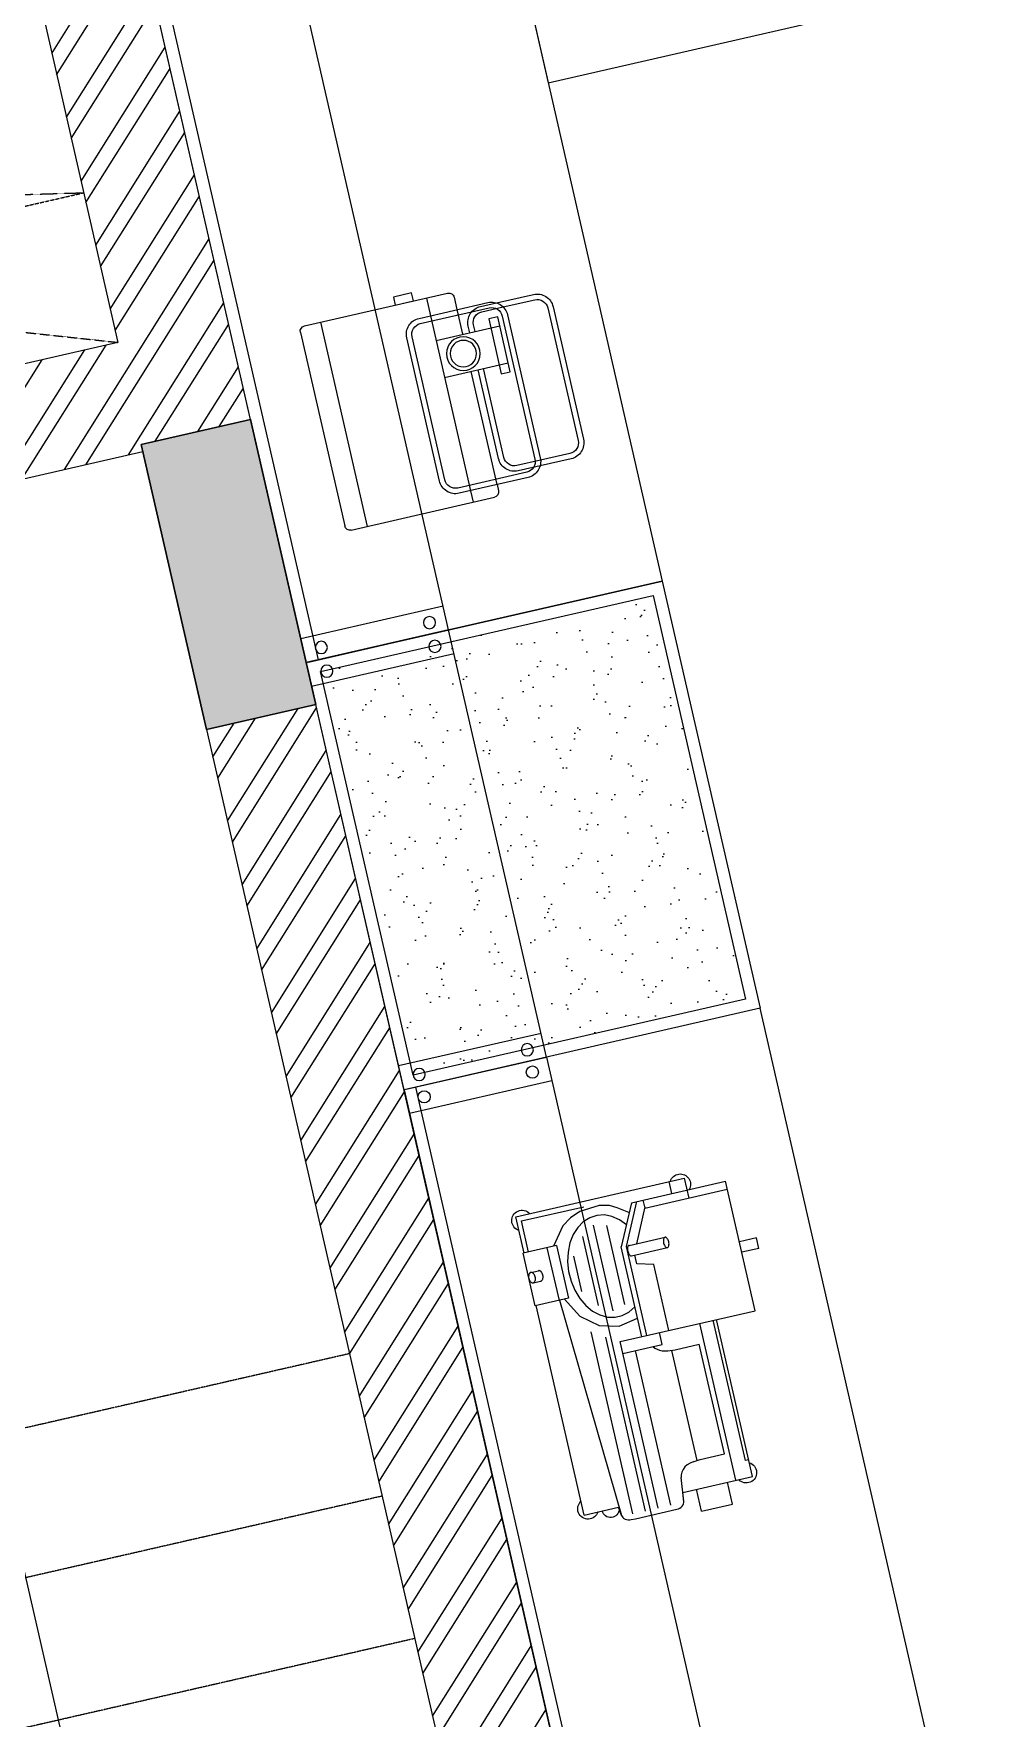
# Model space of a CAD drawing. Header units: millimetres. Extents: x 1667 to 847943, y 724 to 1832625.
# Drawn here: x 658379 to 660357, y 717530 to 720988 of the extents above; entities that cross this region are included whole.
import ezdxf

# ---------------------------------------------------------------- set-up
doc = ezdxf.new("R2010")
doc.units = ezdxf.units.MM
for name, pattern in [('2026-02-28_GF-SF BWP SET_MAIN BLOCK_SASANGIR RESORT$0$ACAD_ISO02W100', [15, 12, -3]), ('2026-02-28_GF-SF BWP SET_MAIN BLOCK_SASANGIR RESORT$0$DASHED', [0.75, 0.5, -0.25]), ('ACAD_ISO02W100', [15, 12, -3]), ('CENTER', [2, 1.25, -0.25, 0.25, -0.25]), ('DASHED', [19.05, 12.7, -6.35])]:
    doc.linetypes.add(name, pattern=pattern)
for name, color, linetype, lineweight in [('2026-02-28_GF-SF BWP SET_MAIN BLOCK_SASANGIR RESORT$0$BRICK WALL_MOFA', 20, 'Continuous', 25), ('2026-02-28_GF-SF BWP SET_MAIN BLOCK_SASANGIR RESORT$0$CONCRETE_MOFA', 230, 'Continuous', 30), ('2026-02-28_GF-SF BWP SET_MAIN BLOCK_SASANGIR RESORT$0$HATCH LIGHT_MOFA', 253, 'Continuous', 0), ('2026-02-28_GF-SF BWP SET_MAIN BLOCK_SASANGIR RESORT$0$HATCH_LIGHT_MOFA', 251, 'Continuous', 5), ('2026-02-28_GF-SF BWP SET_MAIN BLOCK_SASANGIR RESORT$0$OVERHEAD LINES_MOFA', 252, '2026-02-28_GF-SF BWP SET_MAIN BLOCK_SASANGIR RESORT$0$ACAD_ISO02W100', 5), ('2026-02-28_GF-SF BWP SET_MAIN BLOCK_SASANGIR RESORT$0$STAIRS_MOFA', 1, 'Continuous', 13), ('DIMENSION_MOFA', 66, 'CENTER', 15), ('GH - KIT - PLAN', 32, 'Continuous', 0), ('GH - KIT EQUIP.', 2, 'Continuous', 9), ('OVERHEAD LINES_MOFA', 252, 'ACAD_ISO02W100', 5), ('STAIRS_MOFA', 1, 'Continuous', 13)]:
    doc.layers.add(name, color=color, linetype=linetype, lineweight=lineweight)
doc.layers.add('HATCH_LIGHT_MOFA', color=7, linetype='Continuous', lineweight=5, true_color=0x5b5b5b)
doc.styles.add('2026-02-28_GF-SF BWP SET_MAIN BLOCK_SASANGIR RESORT$0$Standard', font='arial.ttf')
doc.styles.add('arial', font='arial.ttf')
doc.dimstyles.new('2026-02-28_GF-SF BWP SET_MAIN BLOCK_SASANGIR RESORT$0$DIM 1-100 1', dxfattribs={"dimtxt": 200, "dimasz": 100, "dimexe": 50, "dimexo": 50, "dimgap": 25, "dimtad": 1, "dimdec": 0, "dimrnd": 5, "dimzin": 0, "dimdsep": 46, "dimtxsty": '2026-02-28_GF-SF BWP SET_MAIN BLOCK_SASANGIR RESORT$0$Standard', "dimblk": '2026-02-28_GF-SF BWP SET_MAIN BLOCK_SASANGIR RESORT$0$_ArchTick', "dimcen": 100, "dimdle": 100, "dimclrd": 256, "dimclre": 256, "dimclrt": 256, "dimadec": 0, "dimazin": 0, "dimtfac": 1, "dimtdec": 0, "dimtix": 1, "dimtofl": 0, "dimtmove": 1, "dimatfit": 3, "dimldrblk": '2026-02-28_GF-SF BWP SET_MAIN BLOCK_SASANGIR RESORT$0$_Open90', "dimfxl": 100, "dimtolj": 1, "dimtzin": 0, "dimlwd": -1, "dimlwe": -1, "dimarcsym": 0})
doc.dimstyles.new('DIM 1-100 1', dxfattribs={"dimtxt": 200, "dimasz": 100, "dimexe": 150, "dimexo": 50, "dimgap": 50, "dimtad": 1, "dimdec": 1, "dimrnd": 5, "dimzin": 0, "dimdsep": 46, "dimtxsty": 'arial', "dimblk": 'ARCHTICK', "dimcen": 100, "dimdle": 150, "dimclrd": 256, "dimclre": 256, "dimclrt": 256, "dimadec": 0, "dimazin": 0, "dimtfac": 1, "dimtdec": 1, "dimtix": 1, "dimtofl": 0, "dimtmove": 1, "dimatfit": 3, "dimldrblk": 'OPEN90', "dimfxl": 100, "dimtolj": 1, "dimtzin": 0, "dimlwd": -1, "dimlwe": -1, "dimarcsym": 0})
pattern_1 = [(45, (141873.28, -3193.15), (-67.35192, 67.35192), []), (45, (141918.18, -3193.15), (-67.35192, 67.35192), [])]

# ---------------------------------------------------------------- blocks, each defined once
blk = doc.blocks.new('_ArchTick')
at = {"color": 0, "linetype": 'ByBlock', "const_width": 0.15}
blk.add_lwpolyline([(-0.5, -0.5), (0.5, 0.5)], dxfattribs=at)
blk = doc.blocks.new('_Open90')
at = {"color": 0, "linetype": 'ByBlock', "lineweight": -2}
for p, q in [((-0.5, 0.5), (0, 0)), ((0, 0), (-1, 0)), ((0, 0), (-0.5, -0.5))]:
    blk.add_line(p, q, dxfattribs=at)
blk = doc.blocks.new('*U782')
at = {"layer": 'GH - KIT EQUIP.', "lineweight": 15}
for p, q in [((1799.6, 0), (0, 0)), ((0, -300), (0, 0)), ((50, -300), (50, 0)), ((1749.6, -300), (1749.6, 0)), ((1799.6, -300), (1799.6, 0)), ((0, -4.6), (0, -300)), ((1799.6, -4.6), (1799.6, -300)), ((1799.6, -300), (0, -300))]:
    blk.add_line(p, q, dxfattribs=at)
for centre in [(26.5, -37.2), (1776.1, -37.2), (26.5, -265), (1776.1, -265)]:
    blk.add_circle(centre, 12.5, dxfattribs=at)
blk = doc.blocks.new('MEAT MINCER')
at = {"layer": 'GH - KIT - PLAN', "color": 177, "lineweight": 15, "true_color": 0x293189}
for p, q in [((-347.5, 352.5), (-347.5, 82.5)), ((-337.5, 362.5), (27.5, 362.5)), ((37.5, 352.5), (37.5, 82.5)), ((-347.5, 322.5), (37.5, 322.5)), ((-347.5, 122.5), (-314.1, 122.5)), ((-314.1, 122.5), (15.9, 122.5)), ((-267.6, 122.5), (-267.6, 2.5)), ((-197.6, 122.5), (-197.6, 2.5)), ((15.9, 122.5), (37.5, 122.5)), ((-337.5, 72.5), (-314.1, 72.5)), ((-314.1, 72.5), (-267.6, 72.5)), ((15.9, 72.5), (-197.6, 72.5)), ((15.9, 72.5), (27.5, 72.5))]:
    blk.add_line(p, q, dxfattribs=at)
for points in [[(-347.5, 147.1), (-362.7, 147.1), (-362.7, 181.2), (-347.5, 181.2)], [(-284.4, 19.3), (-181.1, 19.3), (-181.1, 2.5), (-284.4, 2.5)]]:
    blk.add_lwpolyline(points, close=True, dxfattribs=at)
for points in [[(-14.1, 174.1), (-284.1, 174.1, 0.414214), (-314.1, 144.1), (-314.1, 14.1, 0.414214), (-284.1, -15.9), (-14.1, -15.9, 0.414214), (15.9, 14.1), (15.9, 144.1, 0.414214)], [(-14.1, 164.1), (-284.1, 164.1, 0.414214), (-304.1, 144.1), (-304.1, 14.1, 0.414214), (-284.1, -5.9), (-14.1, -5.9, 0.414214), (5.9, 14.1), (5.9, 144.1, 0.414214)]]:
    blk.add_lwpolyline(points, format="xyb", close=True, dxfattribs=at)
for points in [[(-267.6, 59.1), (-280, 59.1, 0.414214), (-310, 29.1), (-310, -1.1)], [(-267.6, 49.1), (-280, 49.1, 0.414214), (-300, 29.1), (-300, -11.3)], [(0, -12.3), (0, 29.1, 0.414214), (-30, 59.1), (-197.6, 59.1)], [(-10, -15.6), (-10, 29.1, 0.414214), (-30, 49.1), (-197.6, 49.1)], [(-310, -1.1), (-310, -70.9, 0.414214), (-280, -100.9), (-30, -100.9, 0.414214), (0, -70.9), (0, -12.3)], [(-300, -11.3), (-300, -70.9, 0.414214), (-280, -90.9), (-30, -90.9, 0.414214), (-10, -70.9), (-10, -15.6)]]:
    blk.add_lwpolyline(points, format="xyb", dxfattribs=at)
for radius in [31.1, 24.3]:
    blk.add_circle((-232.7, 79.1), radius, dxfattribs=at)
for centre, start, end in [((-337.5, 352.5), 90, 180), ((27.5, 352.5), 0, 90), ((-337.5, 82.5), 180, 270), ((27.5, 82.5), 270, 0)]:
    blk.add_arc(centre, 10, start, end, dxfattribs=at)
blk = doc.blocks.new('A$C28CF6BA9')
at = {"layer": 'GH - KIT - PLAN', "color": 177, "lineweight": 15, "true_color": 0x293189}
for p, q in [((447.4, 431.8, 0), (447.4, 399.8, 0)), ((447.4, 431.8, 0), (467.1, 431.8, 0)), ((467.1, 431.8, 0), (467.1, 399.8, 0)), ((337.3, 145, 0), (337.3, 399.8, 0)), ((337.3, 399.8, 0), (581.4, 399.8, 0)), ((566.5, 244, 0), (566.5, 399.8, 0)), ((581.4, 222.5, 0), (581.4, 399.8, 0)), ((41.3, 327, 0), (337.3, 327, 0)), ((41.3, 195.6, 0), (41.3, 327, 0)), ((72.6, 327, 0), (72.6, 320.7, 0)), ((72.6, 320.7, 0), (337.3, 320.7, 0)), ((604, 327, 0), (566.5, 327, 0)), ((604, 9.5, 0), (604, 327, 0)), ((0, 221.5, 0), (0, 279.9, 0)), ((0, 279.9, 0), (41.3, 279.9, 0)), ((41.3, 295.3, 0), (337.3, 295.3, 0)), ((93.1, 286, 0), (300.2, 286, 0)), ((93.1, 240.2, 0), (93.1, 286, 0)), ((300.2, 240.2, 0), (300.2, 286, 0)), ((581.4, 298.4, 0), (604, 298.4, 0)), ((486.3, 200.7, 0), (486.3, 268.4, 0)), ((506, 200.6, 0), (506, 268.4, 0)), ((0, 221.5, 0), (41.3, 221.5, 0)), ((91.9, 226.7, 0), (93.1, 240.2, 0)), ((300.2, 233.6, 0), (93.1, 233.6, 0)), ((301.4, 226.7, 0), (300.2, 240.2, 0)), ((315.1, 219.2, 0), (337.3, 219.2, 0)), ((315.1, 145, 0), (315.1, 219.2, 0)), ((337.3, 237, 0), (461.8, 237, 0)), ((461.8, 237, 0), (470, 207.2, 0)), ((581.4, 232, 0), (505.2, 194.9, 0)), ((568.7, 244.7, 0), (506, 214.8, 0)), ((581.4, 222.5, 0), (506.6, 185.8, 0)), ((568.7, 244.7, 0), (581.4, 244.7, 0)), ((14.6, 183.8, 0), (15.6, 186.4, 0)), ((15.6, 186.4, 0), (17, 188.8, 0)), ((17, 188.8, 0), (18.8, 190.8, 0)), ((18.8, 190.8, 0), (20.8, 192.3, 0)), ((20.8, 192.3, 0), (23, 193.3, 0)), ((23, 193.3, 0), (25.3, 193.9, 0)), ((24.1, 193.6, 0), (41.3, 195.6, 0)), ((25.3, 193.9, 0), (68.8, 198.6, 0)), ((505.2, 194.9, 0), (337.3, 194.9, 0)), ((337.3, 185.8, 0), (506.6, 185.8, 0)), ((470, 207.2, 0), (486.3, 207.2, 0)), ((13.7, 178.1, 0), (13.9, 181, 0)), ((13.7, 99.9, 0), (13.7, 178.1, 0)), ((13.9, 181, 0), (14.6, 183.8, 0)), ((23.2, 168.8, 0), (315.1, 168.8, 0)), ((401.6, 168.8, 0), (550.8, 168.8, 0)), ((23.2, 145, 0), (337.3, 145, 0)), ((395.3, 145, 0), (557.2, 145, 0)), ((594, 17.8, 0), (594, 135.2, 0)), ((13.7, 92, 0), (13.7, 99.9, 0)), ((23.2, 121.2, 0), (351, 121.2, 0)), ((23.2, 97.4, 0), (366.9, 97.4, 0)), ((411.1, 121.2, 0), (541.3, 121.2, 0)), ((442.9, 97.4, 0), (509.6, 97.4, 0)), ((13.9, 89.1, 0), (13.7, 92, 0)), ((14.6, 86.3, 0), (13.9, 89.1, 0)), ((15.6, 83.6, 0), (14.6, 86.3, 0)), ((17, 81.3, 0), (15.6, 83.6, 0)), ((18.8, 79.3, 0), (17, 81.3, 0)), ((20.8, 77.8, 0), (18.8, 79.3, 0)), ((22.9, 76.7, 0), (20.8, 77.8, 0)), ((25.2, 76.2, 0), (22.9, 76.7, 0)), ((25.2, 76.2, 0), (41.3, 74.4, 0)), ((436.2, 53.7, 0), (25.2, 76.2, 0)), ((41.3, 9.5, 0), (41.3, 74.4, 0)), ((436.2, 70.4, 0), (436.2, 7.4, 0)), ((535.4, 70.4, 0), (436.2, 70.4, 0)), ((535.4, 70.4, 0), (535.4, 7.4, 0)), ((535.4, 52.5, 0), (436.2, 52.5, 0)), ((41.3, 9.5, 0), (436.2, 9.5, 0)), ((436.2, 7.4, 0), (535.4, 7.4, 0)), ((478.3, 13.5, 0), (478.3, 28, 0)), ((478.3, 21.4, 0), (478.3, 21.5, 0)), ((497.9, 13.4, 0), (497.9, 27.9, 0)), ((535.4, 17.8, 0), (594, 17.8, 0)), ((535.4, 9.5, 0), (604, 9.5, 0))]:
    blk.add_line(p, q, dxfattribs=at)
at = {"layer": 'GH - KIT - PLAN', "color": 177, "lineweight": 15, "true_color": 0x293189, "elevation": 0}
blk.add_lwpolyline([(506, 268.4, -0.178671), (505.4, 266.8, -0.103442), (503.1, 265, -0.063376), (500.1, 264, -0.049567), (496.1, 263.6, -0.049567), (492.2, 264.1, -0.063376), (489.2, 265.1, -0.103442), (486.9, 266.9, -0.178671), (486.3, 268.5, -0.178671), (486.9, 270.1, -0.103442), (489.2, 271.8, -0.063376), (492.2, 272.8, -0.049567), (496.2, 273.2, -0.049567), (500.2, 272.8, -0.063376), (503.1, 271.7, -0.103442), (505.4, 270, -0.178671)], format="xyb", close=True, dxfattribs=at)
for points in [[(91.9, 226.7), (90.8, 220.6), (88.9, 214.9), (86.1, 209.8), (82.5, 205.4), (78.3, 202.1), (73.7, 199.7), (68.8, 198.6)], [(315.1, 202), (311.6, 204.7), (308.4, 208.2), (305.8, 212.2), (303.7, 216.7), (302.2, 221.6), (301.4, 226.7)], [(436.2, 62.7), (399.5, 83.3), (374.8, 114), (365.4, 149.7), (372, 185.8)], [(544.1, 204.2), (555.9, 193.8), (564.9, 181.8), (570.7, 168.8), (573, 155.2), (571.8, 141.5), (567.2, 128.3), (559.3, 115.9), (548.3, 104.9), (534.8, 95.7), (519.2, 88.6), (502, 83.8), (484, 81.6), (465.7, 82.1), (447.9, 85.1), (431.2, 90.6), (416.2, 98.5), (403.4, 108.3), (393.4, 119.8), (386.5, 132.5), (383, 146), (383, 159.7), (386.5, 173.1), (393.3, 185.8)], [(565.3, 213.7), (578.5, 194.7), (585.3, 182.1), (590, 163.7), (586.8, 126.3), (579.3, 107.2), (568, 90.2), (535.7, 65)], [(478.9, 30), (479.5, 30.9), (480.3, 31.6), (481.2, 32.2)], [(481.2, 32.2), (482.6, 32.9), (484.1, 33.4)], [(484.1, 33.4), (486.1, 33.8), (488.1, 33.9)], [(488.1, 33.9), (490.1, 33.8), (492.1, 33.4)], [(492.1, 33.4), (493.6, 32.9), (495.1, 32.1)], [(495.1, 32.1), (495.9, 31.5), (496.7, 30.8), (497.3, 29.9)], [(478.3, 28), (478.3, 28.6), (478.4, 29.1), (478.6, 29.6), (478.9, 30)], [(478.3, 13.5), (478.3, 14.1), (478.4, 14.6), (478.6, 15.1), (478.9, 15.5)], [(478.8, 11.5), (478.6, 12), (478.4, 12.5), (478.3, 13), (478.3, 13.5)], [(481.1, 9.3), (480.3, 9.9), (479.5, 10.7), (478.8, 11.5)], [(478.9, 15.5), (479.5, 16.4), (480.3, 17.1), (481.2, 17.7)], [(484.1, 8), (482.6, 8.6), (481.1, 9.3)], [(481.2, 17.7), (482.6, 18.5), (484.1, 19)], [(484.1, 19), (486.1, 19.3), (488.1, 19.4)], [(488.1, 7.5), (486.1, 7.7), (484.1, 8)], [(488.1, 19.4), (490.1, 19.3), (492.1, 18.9)], [(492, 8), (490.1, 7.6), (488.1, 7.5)], [(495, 9.2), (493.6, 8.5), (492, 8)], [(492.1, 18.9), (493.6, 18.4), (495.1, 17.6)], [(497.3, 11.4), (496.6, 10.5), (495.9, 9.8), (495, 9.2)], [(495.1, 17.6), (495.9, 17), (496.7, 16.3), (497.3, 15.4)], [(497.3, 29.9), (497.6, 29.4), (497.8, 29), (497.9, 28.4), (497.9, 27.9)], [(497.3, 15.4), (497.6, 15), (497.8, 14.5), (497.9, 13.9), (497.9, 13.4)], [(497.9, 13.4), (497.9, 12.9), (497.8, 12.3), (497.6, 11.8), (497.3, 11.4)]]:
    blk.add_lwpolyline(points, dxfattribs=at)
blk.add_lwpolyline([(506, 200.6, -0.002953), (506, 200.6, -0.178671), (505.4, 199, -0.103442), (503.1, 197.2, -0.063376), (500.1, 196.3, -0.049567), (496.1, 195.9, -0.049567), (492.2, 196.3, -0.063376), (489.2, 197.3, -0.103442), (486.9, 199.1, -0.178671), (486.3, 200.7)], format="xyb", dxfattribs=at)
at = {"layer": 'GH - KIT - PLAN', "color": 177, "lineweight": 15, "true_color": 0x293189}
for centre, radius, start, end in [((50.8, 317.5, 0), 19, 30, 240), ((594.5, 317.5, 0), 19, 300, 133.5984), ((41.3, 59.4, 0), 15.8, 103.3769, 270), ((50.8, 19, 0), 19, 120, 330), ((594.5, 19, 0), 19, 210, 60)]:
    blk.add_arc(centre, radius, start, end, dxfattribs=at)
blk = doc.blocks.new('*U783')
at = {"layer": 'GH - KIT EQUIP.', "lineweight": 15}
for p, q in [((899.6, 0), (0, 0)), ((0, -300), (0, 0)), ((50, -300), (50, 0)), ((849.6, -300), (849.6, 0)), ((899.6, -300), (899.6, 0)), ((0, -4.6), (0, -300)), ((899.6, -4.6), (899.6, -300)), ((899.6, -300), (0, -300))]:
    blk.add_line(p, q, dxfattribs=at)
for centre in [(26.5, -37.2), (876.1, -37.2), (26.5, -265), (876.1, -265)]:
    blk.add_circle(centre, 12.5, dxfattribs=at)
blk = doc.blocks.new('FURNITURE BOH')
at = {"layer": 'GH - KIT EQUIP.'}
h = blk.add_hatch(dxfattribs=at)
h.set_pattern_fill('AR-SAND', color=256, scale=50, angle=270)
h.set_pattern_definition([(307.5, (157808.75, 1493205.565), (96.3411885, 3.149668), [0, -76, 0, -85, 0, -81.25]), (277.5, (157808.75, 1493205.56), (141.107303, -88.488835), [0, -41, 0, -68.5, 0, -26.25]), (237.5, (157808.75, 1493267.065), (0.2829527, -155.707093), [0, -25, 0, -90, 0, -117.5]), (227.5, (157808.75, 1493267.06), (43.883778, -150.30633), [0, -12.5, 0, -59, 0, -67.5])])
h.paths.add_polyline_path([(-7934.8, 5068.3), (-8635.2, 5068.3), (-8635.2, 5918.3), (-7934.8, 5918.3)])
for points in [[(-7910, 7742.5), (-7910, 5942.9), (-8660, 5942.9), (-8660, 7742.5)], [(-8635, 5942.8), (-8660, 5942.8), (-8660, 7742.5), (-8635, 7742.5)], [(-7910, 6992.5), (-6110.4, 6992.5), (-6110.4, 7742.5), (-7910, 7742.5)], [(-8660, 5043.3), (-8660, 5942.9), (-7910, 5942.9), (-7910, 5043.3)], [(-7934.8, 5068.3), (-8635.2, 5068.3), (-8635.2, 5918.3), (-7934.8, 5918.3)], [(-7910, 3243.7), (-7910, 5043.3), (-8660, 5043.3), (-8660, 3243.7)], [(-8635, 5043.3), (-8660, 5043.3), (-8660, 3243.6), (-8635, 3243.6)]]:
    blk.add_lwpolyline(points, close=True, dxfattribs=at)
at = {"layer": 'GH - KIT EQUIP.', "xscale": -1, "rotation": 89.99999999999982}
for name, p in [('*U782', (-8660, 7742.5)), ('*U783', (-8660, 5942.9))]:
    blk.add_blockref(name, p, dxfattribs=at)
at = {"layer": 'GH - KIT EQUIP.', "lineweight": 0, "ltscale": 1.5, "zscale": 1.116719062376666}
for name, p, xscale, yscale, rotation in [('MEAT MINCER', (-8115.6, 6229.4), -1.116719062376667, 1.116719062376667, 89.99999999999982), ('A$C28CF6BA9', (-8505, 4063.5, 0), -1.116719062376666, 1.116719062376666, 270)]:
    blk.add_blockref(name, p, dxfattribs=dict(at, xscale=xscale, yscale=yscale, rotation=rotation))
at = {"layer": 'GH - KIT EQUIP.', "rotation": 90}
blk.add_blockref('*U782', (-8660, 3243.7), dxfattribs=at)
blk = doc.blocks.new('2026-02-28_GF-SF BWP SET_MAIN BLOCK_SASANGIR RESORT$0$zw$2C75-flat-1')
at = {"layer": '2026-02-28_GF-SF BWP SET_MAIN BLOCK_SASANGIR RESORT$0$HATCH_LIGHT_MOFA'}
h = blk.add_hatch(color=256, dxfattribs=at)
h.dxf.hatch_style = 1
h.paths.add_polyline_path([(-143916.4, -8430), (-143916.4, -9700), (-144146.4, -9700), (-144146.4, -8200), (-142646.4, -8200), (-142646.4, -8430)])
h.paths.add_polyline_path([(-123816.4, -25320), (-123586.4, -25320), (-123586.4, -28545), (-123816.4, -28545)])
h.paths.add_polyline_path([(-132186.4, -25320), (-131956.4, -25320), (-131956.4, -28545), (-132186.4, -28545)])
h.paths.add_polyline_path([(-88256.4, -8200), (-88026.4, -8200), (-88026.4, -10660), (-88256.4, -10660)])
h.paths.add_polyline_path([(-106256.4, -14590), (-105805.9, -14590), (-105805.9, -15340), (-106256.4, -15340)])
h.paths.add_polyline_path([(-106256.4, -8200), (-105806.4, -8200), (-105806.4, -8950), (-106256.4, -8950)])
h.paths.add_polyline_path([(-119482.6, -8200), (-119032.6, -8200), (-119032.6, -8950), (-119482.6, -8950)])
h.paths.add_polyline_path([(-106256.4, -25810), (-106256.4, -26560), (-105806.4, -26560), (-105806.4, -25810)])
h.paths.add_polyline_path([(-96696.4, -8200), (-97146.4, -8200), (-97146.4, -8950), (-96696.4, -8950)])
h.paths.add_polyline_path([(-96696.4, -26560), (-97146.4, -26560), (-97146.4, -25810), (-96696.4, -25810)])
h.paths.add_polyline_path([(-129886.4, -8200), (-129436.4, -8200), (-129436.4, -8950), (-129886.4, -8950)])
h.paths.add_polyline_path([(-139106.4, -15020), (-138656.4, -15020), (-138656.4, -15770), (-139106.4, -15770)])
h.paths.add_polyline_path([(-123816.4, -8200), (-123366.4, -8200), (-123366.4, -8950), (-123816.4, -8950)])
h.paths.add_polyline_path([(-114926.4, -8200), (-114476.4, -8200), (-114476.4, -8950), (-114926.4, -8950)])
h.paths.add_polyline_path([(-138886.4, -8200), (-138436.4, -8200), (-138436.4, -8950), (-138886.4, -8950)])
h.paths.add_polyline_path([(-114476.4, -26560), (-114926.4, -26560), (-114926.4, -25810), (-114476.4, -25810)])
h.paths.add_polyline_path([(-129886.4, -19875), (-129436.4, -19875), (-129436.4, -20625), (-129886.4, -20625)])
h.paths.add_polyline_path([(-138886.4, -27795), (-138436.4, -27795), (-138436.4, -28545), (-138886.4, -28545)])
h.paths.add_polyline_path([(-123816.4, -19875), (-123366.4, -19875), (-123366.4, -20625), (-123816.4, -20625)])
h.paths.add_polyline_path([(-139106.4, -19575), (-138656.4, -19575), (-138656.4, -20325), (-139106.4, -20325)])
h.paths.add_polyline_path([(-114926.4, -19875), (-114476.4, -19875), (-114476.4, -20625), (-114926.4, -20625)])
h.paths.add_polyline_path([(-106256.4, -19875), (-105806.4, -19875), (-105806.4, -20625), (-106256.4, -20625)])
h.paths.add_polyline_path([(-97146.4, -14590), (-96696.4, -14590), (-96696.4, -15340), (-97146.4, -15340)])
h.paths.add_polyline_path([(-114926.4, -14590), (-114476.4, -14590), (-114476.4, -15340), (-114926.4, -15340)])
h.paths.add_polyline_path([(-97146.3, -19875), (-96696.4, -19875), (-96696.4, -20625), (-97146.3, -20625)])
h.paths.add_polyline_path([(-88256.5, -14590), (-87881.4, -14590), (-87881.4, -15340), (-88256.5, -15340)])
h.paths.add_polyline_path([(-88256.4, -25810), (-87881.4, -25810), (-87881.4, -26560), (-88256.4, -26560)])
h.paths.add_polyline_path([(-88256.4, -19875), (-87881.4, -19875), (-87881.4, -20625), (-88256.4, -20625)])
h.paths.add_polyline_path([(-132886.4, -8200), (-132586.4, -8200), (-132586.4, -8950), (-132886.4, -8950)])
h.paths.add_polyline_path([(-135436.4, -8200), (-135136.4, -8200), (-135136.4, -8950), (-135436.4, -8950)])
h.paths.add_polyline_path([(-139256.4, -13565), (-138656.4, -13565), (-138656.4, -13865), (-139256.4, -13865)])
h.paths.add_polyline_path([(-85856.4, -9910), (-85626.4, -9910), (-85626.4, -10660), (-85856.4, -10660)])
h.paths.add_polyline_path([(-85856.4, -8200), (-85626.4, -8200), (-85626.4, -8950), (-85856.4, -8950)])
h.paths.add_polyline_path([(-83456.4, -23101.9), (-83226.4, -23101.9), (-83226.4, -23701.9), (-83456.4, -23701.9)])
h.paths.add_polyline_path([(-83456.4, -8200), (-83226.4, -8200), (-83226.4, -8800), (-83456.4, -8800)])
h.paths.add_polyline_path([(-83456.4, -25960), (-83226.4, -25960), (-83226.4, -26560), (-83456.4, -26560)])
h.paths.add_polyline_path([(-83456.4, -19875), (-83226.4, -19875), (-83226.4, -20475), (-83456.4, -20475)])
h.paths.add_polyline_path([(-130036.4, -30530), (-129436.4, -30530), (-129436.4, -30760), (-130036.4, -30760)])
h.paths.add_polyline_path([(-124186.4, -30530), (-123586.4, -30530), (-123586.4, -30760), (-124186.4, -30760)])
h.paths.add_polyline_path([(-132186.4, -30530), (-131586.4, -30530), (-131586.4, -30760), (-132186.4, -30760)])
h.paths.add_polyline_path([(-138886.4, -23689.8), (-138656.4, -23689.8), (-138656.4, -24289.8), (-138886.4, -24289.8)])
h.paths.add_polyline_path([(-83456.4, -10060), (-83226.4, -10060), (-83226.4, -10660), (-83456.4, -10660)])
h.paths.add_polyline_path([(-129666.4, -27945), (-129436.4, -27945), (-129436.4, -28545), (-129666.4, -28545)])
h.paths.add_polyline_path([(-126336.4, -30530), (-125736.4, -30530), (-125736.4, -30760), (-126336.4, -30760)])
h.paths.add_polyline_path([(-83456.4, -14740), (-83226.4, -14740), (-83226.4, -15340), (-83456.4, -15340)])
h.paths.add_polyline_path([(-88256.4, -23101.9), (-88026.4, -23101.9), (-88026.4, -23701.9), (-88256.4, -23701.9)])
h.paths.add_polyline_path([(-142416.4, -13565), (-142186.4, -13565), (-142186.4, -14165), (-142416.4, -14165)])
h.paths.add_polyline_path([(-142416.4, -15170), (-142186.4, -15170), (-142186.4, -15770), (-142416.4, -15770)])
h.paths.add_polyline_path([(-126336.4, -27945), (-125736.4, -27945), (-125736.4, -28175), (-126336.4, -28175)])
h.paths.add_polyline_path([(-144146.6, -13565), (-143916.4, -13565), (-143916.4, -14015), (-144146.6, -14015)])
h.paths.add_polyline_path([(-144146.4, -15320), (-143916.4, -15320), (-143916.4, -15770), (-144146.4, -15770)])
h.paths.add_polyline_path([(-135136.4, -14740), (-135436.4, -14740), (-135436.4, -15340), (-135136.4, -15340)])
h.paths.add_polyline_path([(-132886.4, -14740), (-132586.4, -14740), (-132586.4, -15340), (-132886.4, -15340)])
h.paths.add_polyline_path([(-123816.4, -15340), (-123586.4, -15340), (-123586.4, -14590), (-123816.4, -14590)])
h.paths.add_polyline_path([(-129666.5, -14590), (-129436.4, -14590), (-129436.4, -15340), (-129666.5, -15340)])
at = {"layer": '2026-02-28_GF-SF BWP SET_MAIN BLOCK_SASANGIR RESORT$0$CONCRETE_MOFA'}
blk.add_lwpolyline([(-83456.4, -19875), (-83226.4, -19875), (-83226.4, -20475), (-83456.4, -20475)], close=True, dxfattribs=at)
blk = doc.blocks.new('2026-02-28_GF-SF BWP SET_MAIN BLOCK_SASANGIR RESORT$0$_ArchTick')
at = {"color": 0, "linetype": 'ByBlock', "const_width": 0.15}
blk.add_lwpolyline([(-0.5, -0.5), (0.5, 0.5)], dxfattribs=at)
blk = doc.blocks.new('2026-02-28_GF-SF BWP SET_MAIN BLOCK_SASANGIR RESORT$0$_Open90')
at = {"color": 0, "linetype": 'ByBlock', "lineweight": -2}
for p, q in [((-0.5, 0.5), (0, 0)), ((0, 0), (-1, 0)), ((0, 0), (-0.5, -0.5))]:
    blk.add_line(p, q, dxfattribs=at)
blk = doc.blocks.new('ff')
at = {"layer": '2026-02-28_GF-SF BWP SET_MAIN BLOCK_SASANGIR RESORT$0$HATCH LIGHT_MOFA'}
h = blk.add_hatch(dxfattribs=at)
h.set_pattern_fill('ANSI32', color=256, scale=10, angle=360)
h.set_pattern_definition(pattern_1)
h.paths.add_polyline_path([(60920, -11675), (60920, -10237.505), (60690, -10237.505), (60690, -11459.994), (57995, -11459.994), (57995, -10380), (57765, -10380), (57765, -11689.994), (60690, -11689.994), (60690, -11675)])
h = blk.add_hatch(dxfattribs=at)
h.set_pattern_fill('ANSI32', color=256, scale=10, angle=360)
h.set_pattern_definition(pattern_1)
h.paths.add_polyline_path([(60920, -12275), (60690, -12275), (60690, -14901.896), (60920, -14901.896)])
at = {"layer": '2026-02-28_GF-SF BWP SET_MAIN BLOCK_SASANGIR RESORT$0$BRICK WALL_MOFA'}
for points in [[(60920, -11675), (60920, -10237.505), (60690, -10237.505), (60690, -11459.994), (57995, -11459.994), (57995, -10380), (57765, -10380), (57765, -11689.994), (60690, -11689.994), (60690, -11675)], [(60920, -12275), (60690, -12275), (60690, -14901.896), (60920, -14901.896)]]:
    blk.add_lwpolyline(points, close=True, dxfattribs=at)
at = {"layer": '2026-02-28_GF-SF BWP SET_MAIN BLOCK_SASANGIR RESORT$0$OVERHEAD LINES_MOFA', "ltscale": 0.02}
for p in [(57995, -10610.47), (57995, -11144.866)]:
    blk.add_line(p, (60689.999, -11144.866), dxfattribs=at)
at = {"layer": '2026-02-28_GF-SF BWP SET_MAIN BLOCK_SASANGIR RESORT$0$STAIRS_MOFA', "linetype": '2026-02-28_GF-SF BWP SET_MAIN BLOCK_SASANGIR RESORT$0$DASHED', "ltscale": 0.5}
for p, q in [((60690, -13590), (59190, -13590)), ((60690, -13890), (59190, -13890)), ((60690, -14190), (59190, -14190))]:
    blk.add_line(p, q, dxfattribs=at)
at = {"layer": 'OVERHEAD LINES_MOFA', "ltscale": 0.02}
blk.add_line((57994.999, -10529.866), (60689.999, -11460), dxfattribs=at)
at = {"layer": 'STAIRS_MOFA', "linetype": 'DASHED', "ltscale": 0.5}
for p, q in [((60689.999, -13590), (59189.999, -13590)), ((60689.999, -13890), (59189.999, -13890)), ((60689.999, -14190), (59189.999, -14190))]:
    blk.add_line(p, q, dxfattribs=at)
at = {"color": 1, "rotation": 360}
blk.add_blockref('FURNITURE BOH', (69580.092, -18129.993), dxfattribs=at)
at = {"layer": '2026-02-28_GF-SF BWP SET_MAIN BLOCK_SASANGIR RESORT$0$CONCRETE_MOFA', "rotation": 360}
blk.add_blockref('2026-02-28_GF-SF BWP SET_MAIN BLOCK_SASANGIR RESORT$0$zw$2C75-flat-1', (144146.437, 8200), dxfattribs=at)
at = {"layer": '2026-02-28_GF-SF BWP SET_MAIN BLOCK_SASANGIR RESORT$0$HATCH_LIGHT_MOFA'}
blk.add_leader([(56870, -15890), (56870, -17382.955), (59940.47, -17367.614), (59939.662, -13590)], dimstyle='2026-02-28_GF-SF BWP SET_MAIN BLOCK_SASANGIR RESORT$0$DIM 1-100 1', override={"dimasz": 300}, dxfattribs=at)
at = {"layer": 'HATCH_LIGHT_MOFA'}
blk.add_leader([(56869.999, -15890), (56869.999, -17382.955), (59940.47, -17367.614), (59939.661, -13590)], dimstyle='DIM 1-100 1', override={"dimasz": 300}, dxfattribs=at)

msp = doc.modelspace()

# ---------------------------------------------------------------- block references
at = {"layer": 'DIMENSION_MOFA', "rotation": 12.89632932256583}
msp.add_blockref('ff', (596835.137, 717980.215), dxfattribs=at)

doc.saveas('drawing.dxf')
